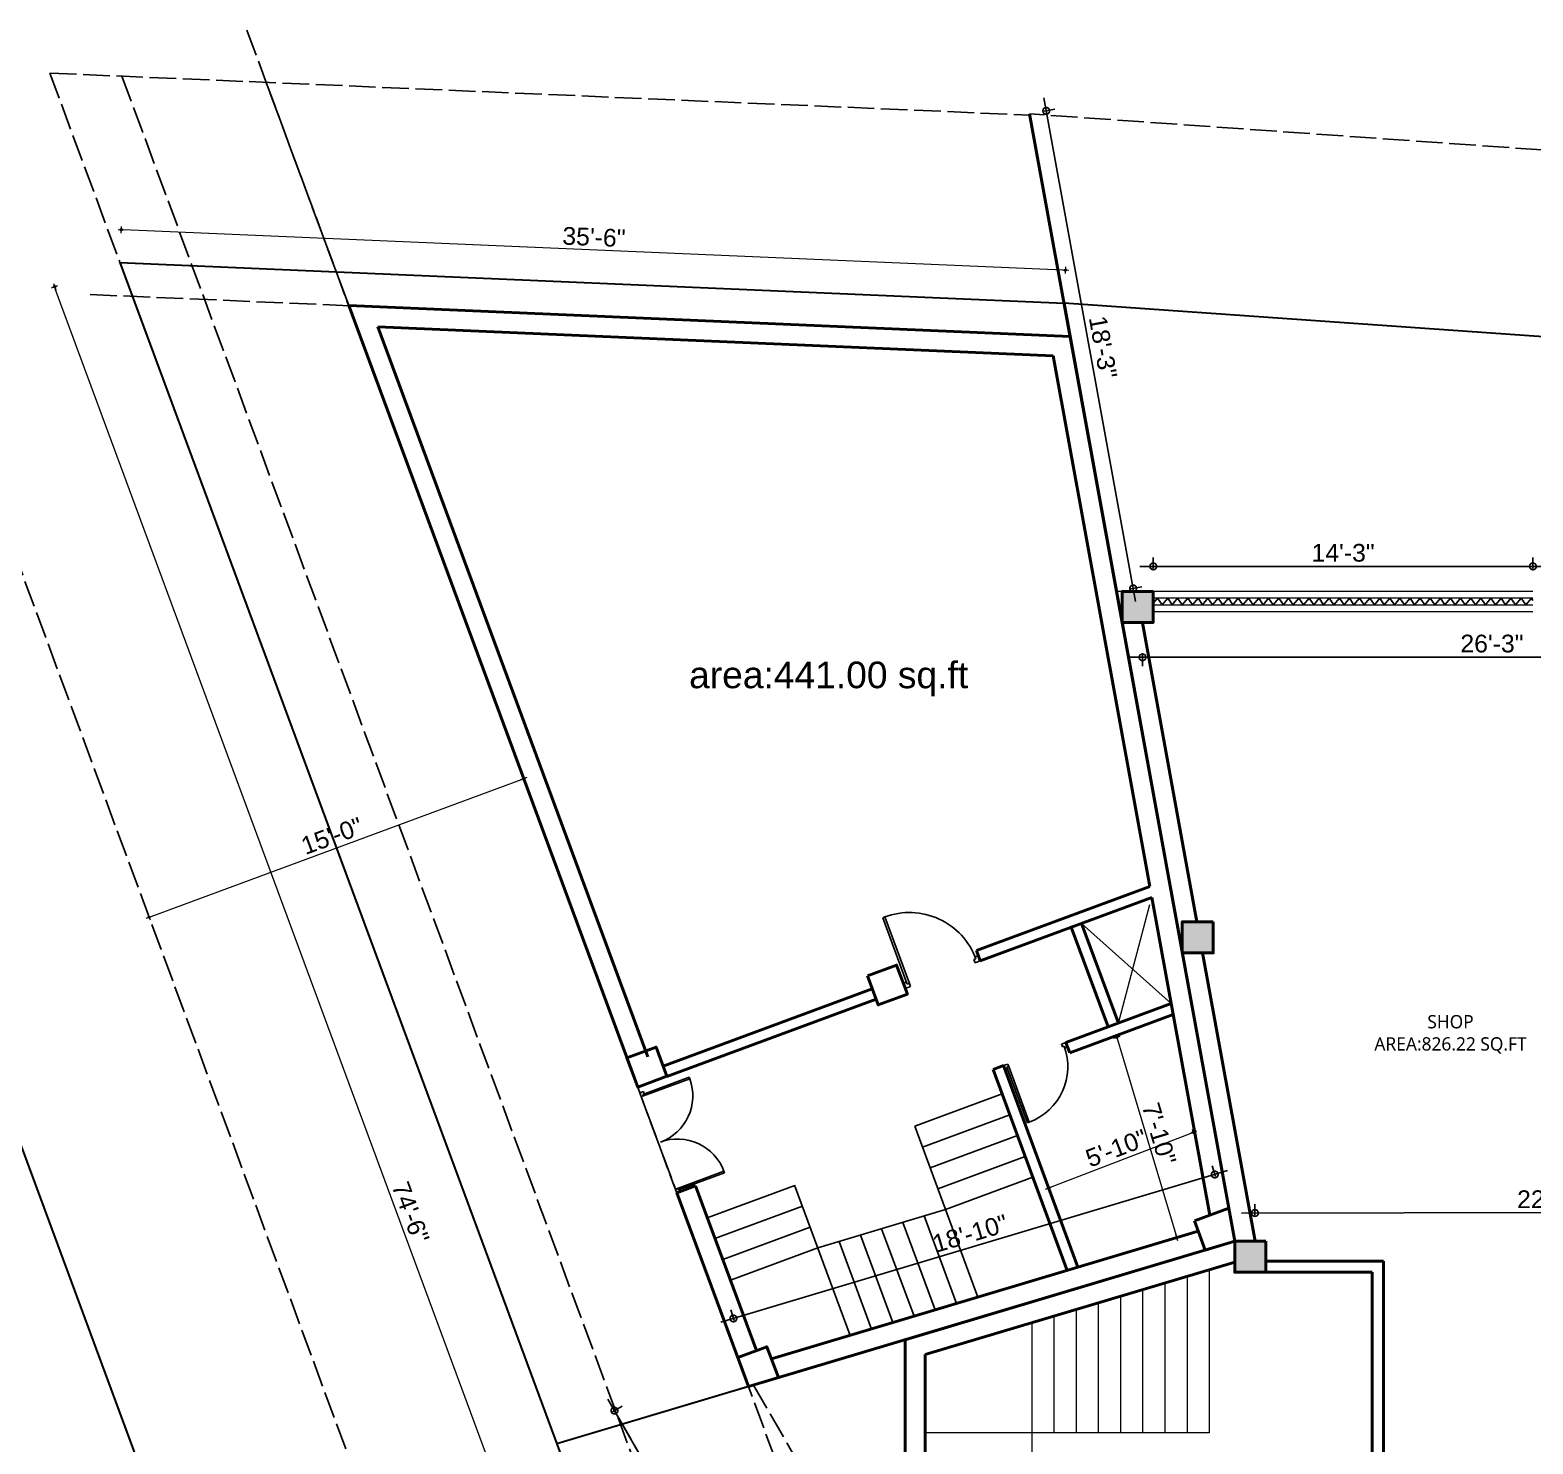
# Model space of a CAD drawing. Header units: inches. Extents: x -71 to 2682309, y -3332 to 801571.
# Drawn here: x 2642554 to 2643232, y 787753 to 788391 of the extents above; entities that cross this region are included whole.
import ezdxf

# ---------------------------------------------------------------- set-up
doc = ezdxf.new("R2010")
doc.units = ezdxf.units.IN
doc.header["$MEASUREMENT"] = 0
doc.header["$PDMODE"] = 99
doc.linetypes.add('ACAD_ISO02W100', pattern=[15, 12, -3])
doc.linetypes.add('SOLID', pattern=[0])
for name, color, linetype, lineweight in [('CONC. OUTLINE RA', 150, 'Continuous', 40), ('door', 170, 'Continuous', 25), ('ele 4', 114, 'Continuous', 9), ('elev 2', 20, 'Continuous', 25), ('Hatch', 254, 'Continuous', 9), ('HATCH RA', 8, 'Continuous', 9), ('stair EA', 132, 'Continuous', 5), ('WALL', 1, 'Continuous', 40), ('wall EA', 24, 'Continuous', 40)]:
    doc.layers.add(name, color=color, linetype=linetype, lineweight=lineweight)
for name, color, linetype in [('HACTH', 7, 'Continuous'), ('lettring', 7, 'Continuous'), ('S-DIM', 7, 'Continuous'), ('text EA', 7, 'Continuous')]:
    doc.layers.add(name, color=color, linetype=linetype)
doc.styles.add('DIM 8', font='arial.ttf', dxfattribs={"height": 8})
doc.styles.add('EAPL', font='arial.ttf', dxfattribs={"height": 8})
doc.styles.get("Standard").update_dxf_attribs({"font": 'arial.ttf'})
doc.dimstyles.new('Copy of DIM 8', dxfattribs={"dimtxt": 8, "dimasz": 1, "dimexe": 6, "dimexo": 18, "dimgap": 1.6875, "dimtad": 1, "dimdec": 0, "dimzin": 3, "dimdsep": 46, "dimlunit": 4, "dimtxsty": 'DIM 8', "dimblk": 'dot 2', "dimcen": 0.09375, "dimse1": 1, "dimse2": 1, "dimclrd": 1, "dimclre": 1, "dimclrt": 256, "dimadec": 0, "dimazin": 0, "dimtfac": 0.75, "dimtdec": 0, "dimtix": 1, "dimtmove": 1, "dimatfit": 3, "dimldrblk": 'DOT', "dimfxl": 1, "dimtolj": 1, "dimtzin": 0, "dimlwd": 9, "dimlwe": 9, "dimarcsym": 0})
doc.dimstyles.new('EA Copy of 1-8', dxfattribs={"dimtxt": 8, "dimasz": 6, "dimexe": 4, "dimexo": 6, "dimgap": 2, "dimtad": 1, "dimdec": 0, "dimzin": 0, "dimdsep": 46, "dimlunit": 3, "dimtxsty": 'EAPL', "dimblk": 'DOTSMALL', "dimcen": -0.09, "dimdle": 6, "dimclrd": 256, "dimclre": 256, "dimclrt": 256, "dimadec": 0, "dimazin": 0, "dimtfac": 8, "dimtdec": 0, "dimtix": 1, "dimtmove": 0, "dimatfit": 3, "dimldrblk": 'OPEN30', "dimfxl": 1, "dimfxlon": 1, "dimtolj": 1, "dimtzin": 0, "dimlwd": -1, "dimlwe": -1, "dimarcsym": 0})

# ---------------------------------------------------------------- blocks, each defined once
blk = doc.blocks.new('dot1')
at = {"layer": 'Hatch'}
h = blk.add_hatch(color=256, dxfattribs=at)
edge = h.paths.add_edge_path()
edge.add_arc((0, 0), 1, 0, 360)
for p, q in [((3, 0), (-3, 0)), ((0, 3), (0, -3))]:
    blk.add_line(p, q, dxfattribs=at)
blk.add_circle((0, 0), 1, dxfattribs=at)
blk = doc.blocks.new('dot 2')
at = {"layer": 'Hatch', "xscale": 0.5, "yscale": 0.5, "zscale": 0.5}
blk.add_blockref('dot1', (0, 0), dxfattribs=at)
blk = doc.blocks.new('*D672')
at = {"layer": 'Defpoints', "color": 0, "transparency": 16777216}
for p in [(2642776.85, 788053.23), (2642777.73, 788050.85), (2642608.9, 787988.43)]:
    blk.add_point(p, dxfattribs=at)
at = {"layer": 'S-DIM', "color": 1, "lineweight": 9, "transparency": 16777216}
blk.add_line((2642608.96, 787991.17), (2642775.91, 788052.89), dxfattribs=at)
for p, rotation in [((2642776.85, 788053.23), 20.28906066659497), ((2642608.02, 787990.82), 200.289060666595)]:
    blk.add_blockref('dot 2', p, dxfattribs=dict(at, rotation=rotation))
at = {"layer": 'S-DIM', "transparency": 16777216, "insert": (2642690.43, 788027.44), "char_height": 8, "attachment_point": 5, "rotation": 20.28906, "style": 'DIM 8'}
blk.add_mtext('\\A1;15\'-0"', dxfattribs=at)
blk = doc.blocks.new('_Dot')
at = {"color": 0, "linetype": 'ByBlock', "lineweight": -2}
blk.add_line((-0.5, 0), (-1, 0), dxfattribs=at)
at = {"color": 0, "linetype": 'ByBlock', "const_width": 0.5}
blk.add_lwpolyline([(-0.25, 0, 1), (0.25, 0, 1)], format="xyb", close=True, dxfattribs=at)
blk = doc.blocks.new('*D673')
at = {"layer": 'Defpoints', "color": 0, "transparency": 16777216}
for p in [(2642594.84, 788286.02), (2642565.37, 788275.13), (2642905, 787447.05)]:
    blk.add_point(p, dxfattribs=at)
at = {"layer": 'lettring', "color": 1, "lineweight": 9, "transparency": 16777216}
blk.add_line((2642875.18, 787437.09), (2642565.71, 788274.19), dxfattribs=at)
for p, rotation in [((2642565.37, 788275.13), 110.2890606665475), ((2642875.53, 787436.15), 290.2890606665475)]:
    blk.add_blockref('dot 2', p, dxfattribs=dict(at, rotation=rotation))
at = {"layer": 'lettring', "transparency": 16777216, "insert": (2642725.86, 787857.64), "char_height": 8, "attachment_point": 5, "rotation": 290.28906, "style": 'DIM 8'}
blk.add_mtext('\\A1;74\'-6"', dxfattribs=at)
blk = doc.blocks.new('*D674')
at = {"layer": 'Defpoints', "color": 0, "transparency": 16777216}
for p in [(2642595.47, 788300.84), (2642594.84, 788286.02), (2643020.45, 788267.75)]:
    blk.add_point(p, dxfattribs=at)
at = {"layer": 'lettring', "color": 1, "lineweight": 9, "transparency": 16777216}
blk.add_line((2643020.08, 788282.61), (2642596.47, 788300.8), dxfattribs=at)
for p, rotation in [((2642595.47, 788300.84), 177.5419481902661), ((2643021.08, 788282.57), 357.5419481902661)]:
    blk.add_blockref('dot 2', p, dxfattribs=dict(at, rotation=rotation))
at = {"layer": 'lettring', "transparency": 16777216, "insert": (2642808.53, 788297.47), "char_height": 8, "attachment_point": 5, "rotation": 357.54195, "style": 'DIM 8'}
blk.add_mtext('\\A1;35\'-6"', dxfattribs=at)
blk = doc.blocks.new('md')
at = {"layer": 'door'}
for p, q in [((148081.99, 8875.55), (148081.99, 8873.05)), ((148084.49, 8875.55), (148081.99, 8875.55)), ((148081.99, 8873.05), (148083.49, 8873.05)), ((148083.49, 8874.05), (148083.49, 8842.05)), ((148083.49, 8874.05), (148084.49, 8874.05)), ((148083.49, 8873.05), (148083.49, 8874.05)), ((148084.49, 8874.05), (148084.49, 8875.55)), ((148084.49, 8874.05), (148084.49, 8842.05)), ((148148.49, 8875.55), (148150.99, 8875.55)), ((148148.49, 8874.05), (148148.49, 8875.55)), ((148148.49, 8874.05), (148148.49, 8842.05)), ((148149.49, 8874.05), (148148.49, 8874.05)), ((148149.49, 8874.05), (148149.49, 8842.05)), ((148149.49, 8873.05), (148149.49, 8874.05)), ((148150.99, 8873.05), (148149.49, 8873.05)), ((148150.99, 8875.55), (148150.99, 8873.05)), ((148084.49, 8842.05), (148083.49, 8842.05)), ((148148.49, 8842.05), (148149.49, 8842.05))]:
    blk.add_line(p, q, dxfattribs=at)
for centre, start, end in [((148084.49, 8874.05), 270.00001, 0.00001), ((148148.49, 8874.05), 179.99999, 269.99999)]:
    blk.add_arc(centre, 32, start, end, dxfattribs=at)
blk = doc.blocks.new('D36')
at = {"layer": 'door'}
for p, q in [((2.5, 33.5), (1.5, 33.5)), ((1.5, 1.5), (1.5, 33.5)), ((2.5, 1.5), (2.5, 33.5)), ((0, 0), (0, 2.5)), ((0, 2.5), (1.5, 2.5)), ((2.5, 0), (0, 0)), ((1.5, 2.5), (1.5, 1.5)), ((1.5, 1.5), (2.5, 1.5)), ((2.5, 1.5), (2.5, 0)), ((34.5, 1.5), (33.5, 1.5)), ((33.5, 1.5), (33.5, 0)), ((33.5, 0), (36, 0)), ((36, 2.5), (34.5, 2.5)), ((34.5, 2.5), (34.5, 1.5)), ((36, 0), (36, 2.5))]:
    blk.add_line(p, q, dxfattribs=at)
blk.add_arc((2.5, 1.5), 32, 0, 90, dxfattribs=at)
blk = doc.blocks.new('A$C4C7A1D48')
at = {"layer": 'door', "rotation": 270}
blk.add_blockref('D36', (0, 36), dxfattribs=at)
blk = doc.blocks.new('*D675')
at = {"layer": 'Defpoints', "color": 0, "transparency": 16777216}
for p in [(2643078.77, 787893.75), (2643079.85, 787890.92), (2643014.56, 787865.88)]:
    blk.add_point(p, dxfattribs=at)
at = {"layer": 'lettring', "color": 1, "lineweight": 9, "transparency": 16777216}
blk.add_line((2643014.41, 787869.07), (2643077.83, 787893.39), dxfattribs=at)
for p, rotation in [((2643078.77, 787893.75), 20.97916709997283), ((2643013.48, 787868.72), 200.9791670999728)]:
    blk.add_blockref('dot 2', p, dxfattribs=dict(at, rotation=rotation))
at = {"layer": 'lettring', "transparency": 16777216, "insert": (2643044.06, 787886.62), "char_height": 8, "attachment_point": 5, "rotation": 20.97917, "style": 'DIM 8'}
blk.add_mtext('\\A1;5\'-10"', dxfattribs=at)
blk = doc.blocks.new('*D676')
at = {"layer": 'Defpoints', "color": 0, "transparency": 16777216}
for p in [(2643033.01, 787933.29), (2643071.32, 787846.3), (2643060.05, 787842.92)]:
    blk.add_point(p, dxfattribs=at)
at = {"layer": 'lettring', "color": 1, "lineweight": 9, "transparency": 16777216}
blk.add_line((2643044.57, 787935.71), (2643071.04, 787847.26), dxfattribs=at)
for p, rotation in [((2643044.28, 787936.66), 106.6583477416519), ((2643071.32, 787846.3), 286.6583477416519)]:
    blk.add_blockref('dot 2', p, dxfattribs=dict(at, rotation=rotation))
at = {"layer": 'lettring', "transparency": 16777216, "insert": (2643063.33, 787893.14), "char_height": 8, "attachment_point": 5, "rotation": 286.65835, "style": 'DIM 8'}
blk.add_mtext('\\A1;7\'-10"', dxfattribs=at)
blk = doc.blocks.new('_DotSmall')
at = {"color": 0, "linetype": 'ByBlock', "const_width": 0.5}
blk.add_lwpolyline([(-0.0625, 0, 1), (0.0625, 0, 1)], format="xyb", close=True, dxfattribs=at)
blk = doc.blocks.new('*D677')
at = {"layer": 'Defpoints', "color": 0, "transparency": 16777216}
for p in [(2643088.41, 787874.79), (2643097.41, 787844.71), (2642880.41, 787779.78)]:
    blk.add_point(p, dxfattribs=at)
at = {"layer": 'lettring', "transparency": 16777216}
for p, q in [((2643088.69, 787873.83), (2643087.26, 787878.62)), ((2642865.67, 787808.14), (2643094.16, 787876.51)), ((2642871.7, 787808.9), (2642870.27, 787813.69))]:
    blk.add_line(p, q, dxfattribs=at)
at = {"layer": 'lettring', "transparency": 16777216, "xscale": 6, "yscale": 6, "zscale": 6}
for p, rotation in [((2643088.41, 787874.79), 16.65869540198809), ((2642871.41, 787809.86), 196.6586954019881)]:
    blk.add_blockref('_DotSmall', p, dxfattribs=dict(at, rotation=rotation))
at = {"layer": 'lettring', "transparency": 16777216, "insert": (2642978.17, 787848.15), "char_height": 8, "attachment_point": 5, "rotation": 16.6587, "style": 'EAPL'}
blk.add_mtext('\\A1;18\'-10"', dxfattribs=at)
blk = doc.blocks.new('_Open30')
at = {"color": 0, "linetype": 'ByBlock', "lineweight": -2}
for p, q in [((-1, 0.27), (0, 0)), ((0, 0), (-1, -0.27)), ((0, 0), (-1, 0))]:
    blk.add_line(p, q, dxfattribs=at)
blk = doc.blocks.new('COLUMN')
at = {"layer": 'HACTH', "lineweight": 30, "transparency": 33554541}
h = blk.add_hatch(color=256, dxfattribs=at)
h.dxf.hatch_style = 1
h.paths.add_polyline_path([(2659104.19, 784576.38), (2659090.19, 784576.38), (2659090.19, 784562.38), (2659104.19, 784562.38)])
at = {"layer": 'CONC. OUTLINE RA'}
blk.add_lwpolyline([(2659090.19, 784576.38), (2659104.19, 784576.38), (2659104.19, 784562.38), (2659090.19, 784562.38)], close=True, dxfattribs=at)
blk = doc.blocks.new('*D680')
at = {"transparency": 16777216}
for p, q in [((2643237.85, 788149), (2643054.67, 788149.01)), ((2643060.67, 788148.01), (2643060.67, 788153.01)), ((2643231.85, 788148), (2643231.85, 788153))]:
    blk.add_line(p, q, dxfattribs=at)
at = {"layer": 'Defpoints', "color": 0, "transparency": 16777216}
for p in [(2643060.67, 788149.01), (2643060.67, 788137.71), (2643231.85, 788137.7)]:
    blk.add_point(p, dxfattribs=at)
at = {"transparency": 16777216, "xscale": 6, "yscale": 6, "zscale": 6}
for p, rotation in [((2643060.67, 788149.01), 179.9978990133593), ((2643231.85, 788149), 359.9978990133593)]:
    blk.add_blockref('_DotSmall', p, dxfattribs=dict(at, rotation=rotation))
at = {"lineweight": 30, "transparency": 16777216, "insert": (2643146.26, 788155.09), "char_height": 8, "attachment_point": 5, "rotation": 359.9979, "style": 'EAPL'}
blk.add_mtext('\\A1;14\'-3"', dxfattribs=at)
blk = doc.blocks.new('*D681')
at = {"layer": 'Defpoints', "color": 0, "transparency": 16777216}
for p in [(2643004.93, 788353.06), (2643044.1, 788137.71), (2643051.62, 788139.08)]:
    blk.add_point(p, dxfattribs=at)
at = {"layer": 'S-DIM', "transparency": 16777216}
for p, q in [((2643011.37, 788360.33), (2643052.7, 788133.17)), ((2643011.46, 788354.25), (2643016.38, 788355.15)), ((2643050.64, 788138.9), (2643055.56, 788139.79))]:
    blk.add_line(p, q, dxfattribs=at)
at = {"layer": 'S-DIM', "transparency": 16777216, "xscale": 6, "yscale": 6, "zscale": 6}
for p, rotation in [((2643012.44, 788354.43), 100.3105406463716), ((2643051.62, 788139.08), 280.3105406463716)]:
    blk.add_blockref('_DotSmall', p, dxfattribs=dict(at, rotation=rotation))
at = {"layer": 'S-DIM', "transparency": 16777216, "insert": (2643038.02, 788247.84), "char_height": 8, "attachment_point": 5, "rotation": 280.31054, "style": 'EAPL'}
blk.add_mtext('\\A1;18\'-3"', dxfattribs=at)
blk = doc.blocks.new('*D682')
at = {"layer": 'Defpoints', "color": 0, "transparency": 16777216}
for p in [(2643371.34, 787857.82), (2643106.55, 787844.71), (2643371.36, 787845.13)]:
    blk.add_point(p, dxfattribs=at)
at = {"layer": 'S-DIM', "transparency": 16777216}
for p, q in [((2643100.53, 787857.4), (2643377.34, 787857.83)), ((2643106.54, 787856.4), (2643106.53, 787861.4)), ((2643371.34, 787856.82), (2643371.33, 787861.82))]:
    blk.add_line(p, q, dxfattribs=at)
at = {"layer": 'S-DIM', "transparency": 16777216, "xscale": 6, "yscale": 6, "zscale": 6}
for p, rotation in [((2643106.53, 787857.4), 180.09063635246), ((2643371.34, 787857.82), 0.090636352459989)]:
    blk.add_blockref('_DotSmall', p, dxfattribs=dict(at, rotation=rotation))
at = {"layer": 'S-DIM', "transparency": 16777216, "insert": (2643238.93, 787863.63), "char_height": 8, "attachment_point": 5, "rotation": 0.09064, "style": 'EAPL'}
blk.add_mtext('\\A1;22\'-1"', dxfattribs=at)
blk = doc.blocks.new('*D683')
at = {"layer": 'Defpoints', "color": 0, "transparency": 16777216}
for p in [(2643055.82, 788123.58), (2643370.92, 788123.71), (2643370.92, 788108.13)]:
    blk.add_point(p, dxfattribs=at)
at = {"layer": 'S-DIM', "transparency": 16777216}
for p, q in [((2643049.83, 788108), (2643376.92, 788108.13)), ((2643055.83, 788109), (2643055.83, 788104)), ((2643370.92, 788109.13), (2643370.92, 788104.13))]:
    blk.add_line(p, q, dxfattribs=at)
at = {"layer": 'S-DIM', "transparency": 16777216, "xscale": 6, "yscale": 6, "zscale": 6}
for p, rotation in [((2643055.83, 788108), 180.0229430223252), ((2643370.92, 788108.13), 0.02294302232514754)]:
    blk.add_blockref('_DotSmall', p, dxfattribs=dict(at, rotation=rotation))
at = {"layer": 'S-DIM', "transparency": 16777216, "insert": (2643213.37, 788114.15), "char_height": 8, "attachment_point": 5, "rotation": 0.02294, "style": 'EAPL'}
blk.add_mtext('\\A1;26\'-3"', dxfattribs=at)
blk = doc.blocks.new('*D687')
at = {"layer": 'Defpoints', "color": 0, "transparency": 16777216}
for p in [(2642791.79, 787753.27), (2642991, 787468.35), (2642965.03, 787453.34)]:
    blk.add_point(p, dxfattribs=at)
at = {"layer": 'S-DIM', "transparency": 16777216}
for p, q in [((2642814.77, 787773.47), (2642994.01, 787463.15)), ((2642816.91, 787767.77), (2642821.24, 787770.27)), ((2642990.14, 787467.85), (2642994.47, 787470.35))]:
    blk.add_line(p, q, dxfattribs=at)
at = {"layer": 'S-DIM', "transparency": 16777216, "xscale": 6, "yscale": 6, "zscale": 6}
for p, rotation in [((2642817.77, 787768.27), 120.0101132263008), ((2642991, 787468.35), 300.0101132263007)]:
    blk.add_blockref('_DotSmall', p, dxfattribs=dict(at, rotation=rotation))
at = {"layer": 'S-DIM', "transparency": 16777216, "insert": (2642909.66, 787621.35), "char_height": 8, "attachment_point": 5, "rotation": 300.01011, "style": 'EAPL'}
blk.add_mtext('\\A1;28\'-10"', dxfattribs=at)

msp = doc.modelspace()

# ---------------------------------------------------------------- linework, layer by layer
at = {"linetype": 'ACAD_ISO02W100'}
for p, q in [((2642652.03, 788390.86), (2642992.07, 787471.08)), ((2642563.25, 788371.45), (2643005.03, 788352.49)), ((2642563.25, 788371.45), (2642594.84, 788286.02)), ((2642595.75, 788370.06), (2642935.79, 787450.28)), ((2642660.75, 788367.27), (2642878.19, 787779.11)), ((2643370.69, 788327.33), (2643004.93, 788353.06)), ((2643020.45, 788267.75), (2643005.03, 788352.49)), ((2642581.42, 788271.58), (2643023.2, 788252.62)), ((2642510.42, 788254.81), (2642707.38, 787722.05)), ((2642880.41, 787779.78), (2643063.03, 787463.61)), ((2642997.69, 787456.77), (2642817.78, 787768.26))]:
    msp.add_line(p, q, dxfattribs=at)
at = {"color": 244, "lineweight": 30, "true_color": 0x991b1e}
for p, q in [((2642594.84, 788286.02), (2642905, 787447.05)), ((2642594.84, 788286.02), (2643020.45, 788267.75)), ((2643364.8, 788243.54), (2643020.44, 788267.76)), ((2643020.45, 788267.75), (2643097.41, 787844.71)), ((2642426.01, 788223.6), (2642622.96, 787690.85)), ((2643053.25, 788137.71), (2643053.27, 788137.58)), ((2643097.41, 787844.71), (2642791.8, 787753.26)), ((2642948.9, 787800.27), (2642791.8, 787753.26))]:
    msp.add_line(p, q, dxfattribs=at)
for p, q in [((2642799.41, 788017.84), (2642799.52, 788017.88)), ((2642992.52, 787911.09), (2642953.13, 787896.52)), ((2642995.99, 787901.71), (2642956.6, 787887.14)), ((2642999.46, 787892.33), (2642960.06, 787877.76)), ((2643002.93, 787882.95), (2642963.53, 787868.38)), ((2643006.39, 787873.57), (2642967, 787859)), ((2642899.03, 787869.83), (2642859.63, 787855.27)), ((2642902.49, 787860.45), (2642863.1, 787845.89)), ((2642905.96, 787851.07), (2642866.57, 787836.51)), ((2642909.43, 787841.69), (2642870.04, 787827.13))]:
    msp.add_line(p, q)
at = {"layer": 'door'}
for p, q in [((2642953.13, 787896.52), (2642981.62, 787819.46)), ((2642899.01, 787869.89), (2642924.02, 787802.22)), ((2642909.43, 787841.69), (2642967.03, 787858.93)), ((2642938.23, 787850.31), (2642952.82, 787810.84)), ((2642947.83, 787853.18), (2642962.42, 787813.71)), ((2642957.43, 787856.06), (2642972.02, 787816.58)), ((2642919.03, 787844.57), (2642933.62, 787805.09)), ((2642928.63, 787847.44), (2642943.22, 787807.97))]:
    msp.add_line(p, q, dxfattribs=at)
at = {"layer": 'ele 4', "linetype": 'SOLID'}
for p, q in [((2643231.85, 788137.7), (2643044.1, 788137.71)), ((2643231.85, 788134.71), (2643060.67, 788134.71)), ((2643060.67, 788131.68), (2643231.85, 788131.68)), ((2643060.67, 788128.68), (2643231.85, 788128.68))]:
    msp.add_line(p, q, dxfattribs=at)
at = {"layer": 'elev 2'}
for p, q in [((2643060.67, 788132.44), (2643062.57, 788134.71)), ((2643062.57, 788134.71), (2643064.66, 788131.68)), ((2643064.66, 788131.68), (2643067.2, 788134.71)), ((2643067.2, 788134.71), (2643069.25, 788131.68)), ((2643069.25, 788131.68), (2643071.63, 788134.71)), ((2643071.63, 788134.71), (2643073.71, 788131.68)), ((2643073.71, 788131.68), (2643076.25, 788134.71)), ((2643076.25, 788134.71), (2643078.34, 788131.68)), ((2643078.34, 788131.68), (2643080.87, 788134.71)), ((2643080.87, 788134.71), (2643082.93, 788131.68)), ((2643082.93, 788131.68), (2643085.31, 788134.71)), ((2643085.31, 788134.71), (2643087.39, 788131.68)), ((2643087.39, 788131.68), (2643089.93, 788134.71)), ((2643089.93, 788134.71), (2643092.02, 788131.68)), ((2643092.02, 788131.68), (2643094.55, 788134.71)), ((2643094.55, 788134.71), (2643096.61, 788131.68)), ((2643096.61, 788131.68), (2643098.99, 788134.71)), ((2643098.99, 788134.71), (2643101.07, 788131.68)), ((2643101.07, 788131.68), (2643103.61, 788134.71)), ((2643103.61, 788134.71), (2643105.69, 788131.68)), ((2643105.69, 788131.68), (2643108.23, 788134.71)), ((2643108.23, 788134.71), (2643110.29, 788131.68)), ((2643110.29, 788131.68), (2643112.66, 788134.71)), ((2643112.66, 788134.71), (2643114.75, 788131.68)), ((2643114.75, 788131.68), (2643117.29, 788134.71)), ((2643114.75, 788131.68), (2643117.29, 788134.71)), ((2643117.29, 788134.71), (2643119.34, 788131.68)), ((2643119.34, 788131.68), (2643121.72, 788134.71)), ((2643121.72, 788134.71), (2643123.8, 788131.68)), ((2643123.8, 788131.68), (2643126.34, 788134.71)), ((2643126.34, 788134.71), (2643128.43, 788131.68)), ((2643128.43, 788131.68), (2643130.97, 788134.71)), ((2643130.97, 788134.71), (2643133.02, 788131.68)), ((2643133.02, 788131.68), (2643135.4, 788134.71)), ((2643135.4, 788134.71), (2643137.48, 788131.68)), ((2643137.48, 788131.68), (2643140.02, 788134.71)), ((2643140.02, 788134.71), (2643142.11, 788131.68)), ((2643142.11, 788131.68), (2643144.65, 788134.71)), ((2643144.65, 788134.71), (2643146.7, 788131.68)), ((2643146.7, 788131.68), (2643149.08, 788134.71)), ((2643149.08, 788134.71), (2643151.16, 788131.68)), ((2643151.16, 788131.68), (2643153.7, 788134.71)), ((2643153.7, 788134.71), (2643155.79, 788131.68)), ((2643155.79, 788131.68), (2643158.32, 788134.71)), ((2643158.32, 788134.71), (2643160.38, 788131.68)), ((2643160.38, 788131.68), (2643162.76, 788134.71)), ((2643162.76, 788134.71), (2643164.84, 788131.68)), ((2643164.84, 788131.68), (2643167.38, 788134.71)), ((2643164.84, 788131.68), (2643167.38, 788134.71)), ((2643167.38, 788134.71), (2643169.44, 788131.68)), ((2643169.44, 788131.68), (2643171.81, 788134.71)), ((2643171.81, 788134.71), (2643173.9, 788131.68)), ((2643173.9, 788131.68), (2643176.43, 788134.71)), ((2643176.43, 788134.71), (2643178.52, 788131.68)), ((2643178.52, 788131.68), (2643181.06, 788134.71)), ((2643181.06, 788134.71), (2643183.11, 788131.68)), ((2643183.11, 788131.68), (2643185.49, 788134.71)), ((2643185.49, 788134.71), (2643187.57, 788131.68)), ((2643187.57, 788131.68), (2643190.11, 788134.71)), ((2643190.11, 788134.71), (2643192.2, 788131.68)), ((2643192.2, 788131.68), (2643194.74, 788134.71)), ((2643194.74, 788134.71), (2643196.79, 788131.68)), ((2643196.79, 788131.68), (2643199.17, 788134.71)), ((2643199.17, 788134.71), (2643201.25, 788131.68)), ((2643201.25, 788131.68), (2643203.79, 788134.71)), ((2643203.79, 788134.71), (2643205.88, 788131.68)), ((2643205.88, 788131.68), (2643208.42, 788134.71)), ((2643208.42, 788134.71), (2643210.47, 788131.68)), ((2643210.47, 788131.68), (2643212.85, 788134.71)), ((2643212.85, 788134.71), (2643214.93, 788131.68)), ((2643214.93, 788131.68), (2643217.47, 788134.71)), ((2643214.93, 788131.68), (2643217.47, 788134.71)), ((2643217.47, 788134.71), (2643219.53, 788131.68)), ((2643219.53, 788131.68), (2643221.9, 788134.71)), ((2643221.9, 788134.71), (2643223.99, 788131.68)), ((2643223.99, 788131.68), (2643226.53, 788134.71)), ((2643226.53, 788134.71), (2643228.61, 788131.68)), ((2643228.61, 788131.68), (2643231.15, 788134.71)), ((2643231.15, 788134.71), (2643231.85, 788133.68))]:
    msp.add_line(p, q, dxfattribs=at)
at = {"layer": 'HATCH RA', "color": 30, "true_color": 0xf26722}
for p, q in [((2642711.03, 788231.27), (2642692.34, 788281.83)), ((2642787, 788025.78), (2642787, 788025.78))]:
    msp.add_line(p, q, dxfattribs=at)
at = {"layer": 'HATCH RA'}
for p, q in [((2643044.97, 787943.04), (2643059.21, 787996.55)), ((2643068.77, 787951.84), (2643028.35, 787988))]:
    msp.add_line(p, q, dxfattribs=at)
at = {"layer": 'stair EA'}
for p, q in [((2643085.9, 787831.87), (2643085.9, 787758.21)), ((2643055.9, 787822.89), (2643055.9, 787758.21)), ((2643065.9, 787825.88), (2643065.9, 787758.21)), ((2643075.9, 787828.88), (2643075.9, 787758.21)), ((2643035.9, 787816.91), (2643035.9, 787758.21)), ((2643045.9, 787819.9), (2643045.9, 787758.21)), ((2643015.9, 787810.92), (2643015.9, 787758.21)), ((2643025.9, 787813.92), (2643025.9, 787758.21)), ((2643005.9, 787807.93), (2643005.9, 787670.21)), ((2643005.9, 787758.21), (2642957.9, 787758.21)), ((2643085.9, 787758.21), (2643005.9, 787758.21))]:
    msp.add_line(p, q, dxfattribs=at)
at = {"layer": 'WALL'}
for p, q in [((2642697.98, 788266.58), (2642828.28, 787914.11)), ((2643023.2, 788252.62), (2642697.98, 788266.58)), ((2642711.11, 788257.01), (2642832.83, 787927.78)), ((2643015.63, 788243.93), (2642711.11, 788257.01)), ((2643097.41, 787844.71), (2643023.2, 788252.62)), ((2643059.15, 788004.72), (2643015.63, 788243.93)), ((2643059.15, 788004.72), (2642980.93, 787975.81)), ((2643060.06, 787999.73), (2642982.67, 787971.12)), ((2643086.13, 787856.38), (2643060.06, 787999.73)), ((2643023.66, 787986.27), (2643040.28, 787941.31)), ((2643028.35, 787988), (2643044.97, 787943.04)), ((2642980.93, 787975.81), (2642982.67, 787971.12)), ((2642839.68, 787923.65), (2642934.03, 787958.47)), ((2642841.42, 787918.96), (2642935.77, 787953.78)), ((2643021.26, 787934.28), (2643068.77, 787951.84)), ((2643023, 787929.59), (2643069.68, 787946.85)), ((2643021.26, 787934.28), (2643023, 787929.59)), ((2642988.44, 787922.14), (2642993.13, 787923.88)), ((2642988.44, 787922.14), (2643021.94, 787831.52)), ((2642993.13, 787923.88), (2643026.74, 787832.96)), ((2642854.32, 787869.63), (2642845.88, 787866.51)), ((2642845.88, 787866.51), (2642878.19, 787779.11)), ((2642854.32, 787869.63), (2642881.78, 787795.37)), ((2642878.19, 787779.11), (2643097.41, 787844.71)), ((2642888.55, 787791.61), (2643080.99, 787849.19))]:
    msp.add_line(p, q, dxfattribs=at)
for points in [[(2642931.85, 787964.39), (2642944.98, 787969.24), (2642949.83, 787956.11), (2642936.7, 787951.26)], [(2642823.39, 787927.35), (2642836.52, 787932.2), (2642841.38, 787919.07), (2642828.25, 787914.21)], [(2643079.26, 787853.84), (2643094.71, 787859.55), (2643097.41, 787844.71), (2643084.12, 787840.71)], [(2642873.34, 787792.24), (2642886.47, 787797.1), (2642891.75, 787783.17), (2642878.19, 787779.11)]]:
    msp.add_lwpolyline(points, close=True, dxfattribs=at)
at = {"layer": 'wall EA'}
for p, q in [((2643004.93, 788353.06), (2643097.41, 787844.71)), ((2643020.44, 788267.76), (2643097.41, 787844.71)), ((2643055.82, 788123.58), (2643080.35, 787988.73)), ((2643082.9, 787974.73), (2643106.55, 787844.71)), ((2643097.41, 787844.71), (2642948.9, 787800.27)), ((2643097.41, 787835.31), (2642957.9, 787793.57)), ((2643164.41, 787835.71), (2643111.41, 787835.71)), ((2643159.41, 787830.71), (2643111.41, 787830.71)), ((2643159.41, 787830.71), (2643159.41, 787670.07)), ((2643164.41, 787835.71), (2643164.41, 787670.07)), ((2642948.9, 787800.27), (2642948.9, 787661.21)), ((2642957.9, 787793.57), (2642957.9, 787670.21))]:
    msp.add_line(p, q, dxfattribs=at)

# ---------------------------------------------------------------- block references
at = {"layer": 'door', "rotation": 110.2890484980839}
msp.add_blockref('A$C4C7A1D48', (2642982.67, 787971.12), dxfattribs=at)
at = {"layer": 'door', "xscale": -0.8333333333333149, "yscale": 0.8333333333333145, "zscale": 0.8333333333333146, "rotation": 110.2890728351328}
msp.add_blockref('A$C4C7A1D48', (2643021.26, 787934.28), dxfattribs=at)
at = {"layer": 'HATCH RA', "lineweight": 30, "rotation": 270}
for p in [(1858484.3, 3447227.9), (1858511.37, 3447078.92), (1858535.03, 3446934.9)]:
    msp.add_blockref('COLUMN', p, dxfattribs=at)
at = {"layer": 'WALL', "xscale": -0.6956521674896652, "yscale": 0.6956521674896652, "zscale": 0.6956521674896652, "rotation": 110.2890606666083}
msp.add_blockref('md', (2612899.82, 886674.6), dxfattribs=at)

# ---------------------------------------------------------------- texts
at = {"insert": (2642851.42, 788106.07), "char_height": 12, "attachment_point": 1, "rotation": 359.99962}
msp.add_mtext_dynamic_manual_height_columns('area:441.00 sq.ft', width=238.0901, gutter_width=1.5, heights=[0], dxfattribs=at)
at = {"layer": 'text EA', "insert": (2643194.69, 787946.67), "char_height": 6, "width": 87.9157, "attachment_point": 2}
msp.add_mtext('{\\fTrebuchet MS|b0|i0|c0|p34;SHOP\\PAREA:826.22 SQ.FT}', dxfattribs=at)

# ---------------------------------------------------------------- dimensions: what is measured, and where the dimension line sits
at = {"color": 244, "lineweight": 30, "true_color": 0x991b1e}
dim = msp.add_aligned_dim(p1=(2643231.85, 788137.7), p2=(2643060.67, 788137.71), distance=-11.3, dimstyle='EA Copy of 1-8', dxfattribs=at)
dim.commit()
dim.dimension.update_dxf_attribs({"geometry": '*D680', "text_midpoint": (2643146.26, 788155.09)})
at = {"layer": 'lettring'}
for p1, p2, distance, dimstyle, picture, middle in [((2643020.45, 788267.75), (2642594.84, 788286.02), -14.83, 'Copy of DIM 8', '*D674', (2642808.53, 788297.47)), ((2642905, 787447.05), (2642594.84, 788286.02), 31.42, 'Copy of DIM 8', '*D673', (2642725.86, 787857.64)), ((2643033.01, 787933.29), (2643060.05, 787842.92), 11.76, 'Copy of DIM 8', '*D676', (2643063.33, 787893.14)), ((2643014.56, 787865.88), (2643079.85, 787890.92), 3.04, 'Copy of DIM 8', '*D675', (2643044.06, 787886.62)), ((2642880.4148, 787779.7772), (2643097.4084, 787844.7079), 31.3964, 'EA Copy of 1-8', '*D677', (2642978.1669, 787848.1504))]:
    dim = msp.add_aligned_dim(p1=p1, p2=p2, distance=distance, dimstyle=dimstyle, dxfattribs=at)
    dim.commit()
    dim.dimension.update_dxf_attribs({"geometry": picture, "text_midpoint": middle})
at = {"layer": 'S-DIM'}
for p1, p2, distance, dimstyle, picture, middle in [((2643004.93, 788353.06), (2643044.1, 788137.71), 7.64, 'EA Copy of 1-8', '*D681', (2643038.02, 788247.84)), ((2643055.82, 788123.58), (2643370.92, 788123.71), -15.58, 'EA Copy of 1-8', '*D683', (2643213.37, 788114.15)), ((2642608.9, 787988.43), (2642777.73, 788050.85), 2.54, 'Copy of DIM 8', '*D672', (2642690.43, 788027.44)), ((2643106.55, 787844.71), (2643371.36, 787845.13), 12.7, 'EA Copy of 1-8', '*D682', (2643238.93, 787863.63)), ((2642791.79, 787753.27), (2642965.03, 787453.34), 30, 'EA Copy of 1-8', '*D687', (2642909.66, 787621.35))]:
    dim = msp.add_aligned_dim(p1=p1, p2=p2, distance=distance, dimstyle=dimstyle, dxfattribs=at)
    dim.commit()
    dim.dimension.update_dxf_attribs({"geometry": picture, "text_midpoint": middle})

doc.saveas('drawing.dxf')
